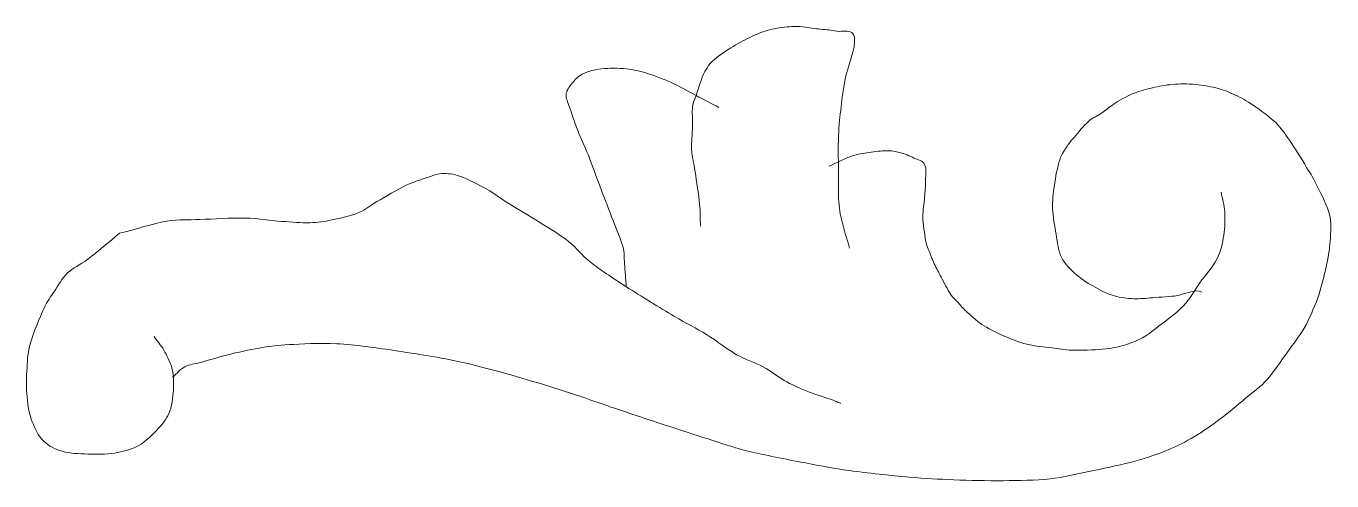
# Model space of a CAD drawing. Header units: millimetres. Extents: x -201 to 216, y -156 to 135.
# Drawn here: x 100.87 to 149.12, y 118.22 to 135.02 of the extents above; entities that cross this region are included whole.
import ezdxf

# ---------------------------------------------------------------- set-up
doc = ezdxf.new("R2010")
doc.units = ezdxf.units.MM
doc.header["$MEASUREMENT"] = 0
doc.layers.add('Camada 1', color=7, linetype='Continuous')

msp = doc.modelspace()

# ---------------------------------------------------------------- linework, layer by layer
at = {"layer": 'Camada 1', "color": 250, "lineweight": 9}
for points, knots in [([(125.7842, 127.6307), (125.7733, 127.9024), (125.7842, 128.1114), (125.7515, 128.4457), (125.7515, 128.4457), (125.7189, 128.7801), (125.6374, 129.3004), (125.5885, 129.6343), (125.5885, 129.6343), (125.5395, 129.9683), (125.4743, 130.1706), (125.458, 130.4494), (125.458, 130.4494), (125.4417, 130.7282), (125.4852, 131.0323), (125.4906, 131.2984), (125.4906, 131.2984), (125.496, 131.5644), (125.4686, 131.8507), (125.4906, 132.0455), (125.4906, 132.0455), (125.5125, 132.2403), (125.545, 132.2379), (125.6211, 132.4531), (125.6211, 132.4531), (125.6972, 132.6681), (125.8203, 133.1006), (125.9472, 133.336), (125.9472, 133.336), (126.074, 133.5714), (126.179, 133.6796), (126.3712, 133.8454), (126.3712, 133.8454), (126.5633, 134.0111), (126.8538, 134.182), (127.0887, 134.3208), (127.0887, 134.3208), (127.3235, 134.4596), (127.5569, 134.5809), (127.7786, 134.6775), (127.7786, 134.6775), (128.0003, 134.7741), (128.1864, 134.8451), (128.4162, 134.8993), (128.4162, 134.8993), (128.646, 134.9534), (128.9578, 134.9873), (129.152, 135.0015), (129.152, 135.0015), (129.3461, 135.0158), (129.3972, 135.0017), (129.5772, 134.9845), (129.5772, 134.9845), (129.7571, 134.9675), (130.0241, 134.9248), (130.2312, 134.8993), (130.2312, 134.8993), (130.4382, 134.8737), (130.6114, 134.8825), (130.8197, 134.831), (130.8197, 134.831), (131.0282, 134.7796), (131.4078, 134.9689), (131.4737, 134.5922), (131.4737, 134.5922), (131.5396, 134.2155), (131.2122, 133.4838), (131.1303, 133.0571), (131.1303, 133.0571), (131.0486, 132.6305), (131.0241, 132.3835), (130.9832, 132.0338), (130.9832, 132.0338), (130.9424, 131.6841), (130.9014, 131.3861), (130.885, 130.9593), (130.885, 130.9593), (130.8687, 130.5325), (130.8818, 129.9), (130.885, 129.4754), (130.885, 129.4754), (130.8882, 129.0508), (130.874, 128.7261), (130.9045, 128.4118), (130.9045, 128.4118), (130.9349, 128.0975), (131.0023, 127.863), (131.0676, 127.5968), (131.0676, 127.5968), (131.1328, 127.3305), (131.2198, 127.076), (131.2959, 126.8156)], [0, 0, 0, 0, 0.0416667, 0.0416667, 0.0416667, 0.0416667, 0.0833333, 0.0833333, 0.0833333, 0.0833333, 0.125, 0.125, 0.125, 0.125, 0.1666667, 0.1666667, 0.1666667, 0.1666667, 0.2083333, 0.2083333, 0.2083333, 0.2083333, 0.25, 0.25, 0.25, 0.25, 0.2916667, 0.2916667, 0.2916667, 0.2916667, 0.3333333, 0.3333333, 0.3333333, 0.3333333, 0.375, 0.375, 0.375, 0.375, 0.4166667, 0.4166667, 0.4166667, 0.4166667, 0.4583333, 0.4583333, 0.4583333, 0.4583333, 0.5, 0.5, 0.5, 0.5, 0.5416667, 0.5416667, 0.5416667, 0.5416667, 0.5833333, 0.5833333, 0.5833333, 0.5833333, 0.625, 0.625, 0.625, 0.625, 0.6666667, 0.6666667, 0.6666667, 0.6666667, 0.7083333, 0.7083333, 0.7083333, 0.7083333, 0.75, 0.75, 0.75, 0.75, 0.7916667, 0.7916667, 0.7916667, 0.7916667, 0.8333333, 0.8333333, 0.8333333, 0.8333333, 0.875, 0.875, 0.875, 0.875, 0.9166667, 0.9166667, 0.9166667, 0.9166667, 1, 1, 1, 1]), ([(126.469, 132.0116), (126.1863, 132.1587), (125.9145, 132.3002), (125.6211, 132.4531), (125.6211, 132.4531), (125.3275, 132.6059), (125.0072, 132.7925), (124.7078, 132.9284), (124.7078, 132.9284), (124.4085, 133.0644), (124.1052, 133.183), (123.8273, 133.2681), (123.8273, 133.2681), (123.5494, 133.3532), (123.3287, 133.4095), (123.0445, 133.4378), (123.0445, 133.4378), (122.7604, 133.4663), (122.3941, 133.4664), (122.1314, 133.4378), (122.1314, 133.4378), (121.8686, 133.4094), (121.6564, 133.3489), (121.4791, 133.2681), (121.4791, 133.2681), (121.3018, 133.1873), (121.1984, 133.0892), (121.0877, 132.9625), (121.0877, 132.9625), (120.9771, 132.8357), (120.8561, 132.6799), (120.8268, 132.521), (120.8268, 132.521), (120.7975, 132.362), (120.8539, 132.3061), (120.9247, 132.0795), (120.9247, 132.0795), (120.9954, 131.8528), (121.1312, 131.4683), (121.2508, 131.1626), (121.2508, 131.1626), (121.3703, 130.8568), (121.5008, 130.6022), (121.6421, 130.2456), (121.6421, 130.2456), (121.7835, 129.889), (121.9465, 129.425), (122.0988, 129.0231), (122.0988, 129.0231), (122.251, 128.6212), (122.4195, 128.1911), (122.5554, 127.8345), (122.5554, 127.8345), (122.6913, 127.4779), (122.8429, 127.1518), (122.9141, 126.8836), (122.9141, 126.8836), (122.9853, 126.6153), (122.9576, 126.4874), (122.9793, 126.2383), (122.9793, 126.2383), (123.001, 125.9893), (123.0228, 125.6723), (123.0445, 125.3893)], [0, 0, 0, 0, 0.0588235, 0.0588235, 0.0588235, 0.0588235, 0.1176471, 0.1176471, 0.1176471, 0.1176471, 0.1764706, 0.1764706, 0.1764706, 0.1764706, 0.2352941, 0.2352941, 0.2352941, 0.2352941, 0.2941176, 0.2941176, 0.2941176, 0.2941176, 0.3529412, 0.3529412, 0.3529412, 0.3529412, 0.4117647, 0.4117647, 0.4117647, 0.4117647, 0.4705882, 0.4705882, 0.4705882, 0.4705882, 0.5294118, 0.5294118, 0.5294118, 0.5294118, 0.5882353, 0.5882353, 0.5882353, 0.5882353, 0.6470588, 0.6470588, 0.6470588, 0.6470588, 0.7058824, 0.7058824, 0.7058824, 0.7058824, 0.7647059, 0.7647059, 0.7647059, 0.7647059, 0.8235294, 0.8235294, 0.8235294, 0.8235294, 0.8823529, 0.8823529, 0.8823529, 0.8823529, 1, 1, 1, 1]), ([(144.3088, 125.1856), (144.1028, 125.3453), (143.5098, 125.061), (143.363, 125.0497), (143.363, 125.0497), (143.2162, 125.0384), (142.7433, 124.9988), (142.4824, 124.9818), (142.4824, 124.9818), (142.2215, 124.9648), (142.0322, 124.9365), (141.7975, 124.9478), (141.7975, 124.9478), (141.5628, 124.9592), (141.3159, 124.9812), (141.0801, 125.0497), (141.0801, 125.0497), (140.8442, 125.1183), (140.6295, 125.2248), (140.3951, 125.3554), (140.3951, 125.3554), (140.1607, 125.4859), (139.8915, 125.6423), (139.6776, 125.8308), (139.6776, 125.8308), (139.4637, 126.0193), (139.2521, 126.2193), (139.1232, 126.4761), (139.1232, 126.4761), (138.9943, 126.7329), (138.9819, 127.0248), (138.9275, 127.3251), (138.9275, 127.3251), (138.8732, 127.6254), (138.8079, 127.9742), (138.7971, 128.276), (138.7971, 128.276), (138.7862, 128.5778), (138.8188, 128.8243), (138.8623, 129.1249), (138.8623, 129.1249), (138.9058, 129.4255), (138.9764, 129.8283), (139.058, 130.0758), (139.058, 130.0758), (139.1395, 130.3234), (139.2557, 130.4525), (139.3462, 130.5932), (139.3462, 130.5932), (139.4368, 130.7339), (139.4702, 130.7667), (139.5997, 130.9174), (139.5997, 130.9174), (139.7292, 131.068), (139.9512, 131.3467), (140.123, 131.4972), (140.123, 131.4972), (140.2948, 131.6477), (140.4635, 131.7047), (140.6216, 131.8127), (140.6216, 131.8127), (140.7797, 131.9208), (140.8841, 132.0288), (141.0712, 132.1454), (141.0712, 132.1454), (141.2583, 132.262), (141.5199, 132.4158), (141.7416, 132.5114), (141.7416, 132.5114), (141.9633, 132.6069), (142.1637, 132.6591), (142.3955, 132.716), (142.3955, 132.716), (142.6274, 132.773), (142.8689, 132.8269), (143.1313, 132.8525), (143.1313, 132.8525), (143.3937, 132.878), (143.6808, 132.8895), (143.9652, 132.8695), (143.9652, 132.8695), (144.2496, 132.8496), (144.5691, 132.7987), (144.8318, 132.7331), (144.8318, 132.7331), (145.0944, 132.6675), (145.3024, 132.5856), (145.5348, 132.4773), (145.5348, 132.4773), (145.7672, 132.3689), (145.9703, 132.2559), (146.2215, 132.085), (146.2215, 132.085), (146.4727, 131.9141), (146.8167, 131.6687), (147.0391, 131.454), (147.0391, 131.454), (147.2614, 131.2391), (147.3549, 131.0818), (147.5458, 130.8057), (147.5458, 130.8057), (147.7367, 130.5297), (148.0118, 130.0838), (148.1835, 129.7995), (148.1835, 129.7995), (148.3552, 129.5152), (148.4333, 129.3999), (148.5759, 129.1002), (148.5759, 129.1002), (148.7185, 128.8005), (148.9592, 128.37), (149.0378, 128.0042), (149.0378, 128.0042), (149.1164, 127.6385), (149.0651, 127.2866), (149.0378, 126.9515), (149.0378, 126.9515), (149.0105, 126.6164), (148.951, 126.335), (148.8747, 126.0006), (148.8747, 126.0006), (148.7985, 125.6663), (148.7121, 125.3054), (148.5812, 124.9478), (148.5812, 124.9478), (148.4504, 124.5903), (148.2776, 124.1909), (148.092, 123.8611), (148.092, 123.8611), (147.9064, 123.5313), (147.7006, 123.2951), (147.4723, 122.9782), (147.4723, 122.9782), (147.2441, 122.6612), (146.9793, 122.2441), (146.7222, 121.9594), (146.7222, 121.9594), (146.4652, 121.6747), (146.2439, 121.5348), (145.9395, 121.2802), (145.9395, 121.2802), (145.6351, 121.0255), (145.2332, 120.6804), (144.8958, 120.4312), (144.8958, 120.4312), (144.5584, 120.1819), (144.2441, 119.973), (143.9175, 119.786), (143.9175, 119.786), (143.5907, 119.5988), (143.315, 119.4579), (142.939, 119.3105), (142.939, 119.3105), (142.5631, 119.163), (142.1349, 119.0276), (141.6671, 118.903), (141.6671, 118.903), (141.1992, 118.7784), (140.6289, 118.6653), (140.1342, 118.5634), (140.1342, 118.5634), (139.6395, 118.4615), (139.2278, 118.3484), (138.6992, 118.2917), (138.6992, 118.2917), (138.1707, 118.235), (137.5633, 118.2294), (136.9707, 118.2238), (136.9707, 118.2238), (136.378, 118.2181), (135.726, 118.2351), (135.1443, 118.2577), (135.1443, 118.2577), (134.5626, 118.2804), (134.1225, 118.303), (133.481, 118.3596), (133.481, 118.3596), (132.8395, 118.4162), (131.9211, 118.5124), (131.2959, 118.5974), (131.2959, 118.5974), (130.6706, 118.6823), (130.3283, 118.7558), (129.7304, 118.869), (129.7304, 118.869), (129.1324, 118.9822), (128.2414, 119.152), (127.7083, 119.2766), (127.7083, 119.2766), (127.1752, 119.4011), (127.2518, 119.3897), (126.5342, 119.6161), (126.5342, 119.6161), (125.8167, 119.8426), (124.4306, 120.2953), (123.4033, 120.6349), (123.4033, 120.6349), (122.376, 120.9746), (121.3977, 121.3368), (120.3702, 121.6538), (120.3702, 121.6538), (119.3427, 121.9707), (118.1969, 122.3101), (117.2393, 122.5367), (117.2393, 122.5367), (116.2817, 122.7633), (115.4458, 122.8876), (114.6302, 123.0121), (114.6302, 123.0121), (113.8145, 123.1366), (113.0226, 123.2442), (112.3472, 123.2838), (112.3472, 123.2838), (111.6718, 123.3234), (111.0429, 123.2725), (110.586, 123.2498), (110.586, 123.2498), (110.1292, 123.2272), (109.9613, 123.2046), (109.6076, 123.148), (109.6076, 123.148), (109.2539, 123.0914), (108.8413, 123.0008), (108.4662, 122.9103), (108.4662, 122.9103), (108.091, 122.8197), (107.6453, 122.6838), (107.3573, 122.6046), (107.3573, 122.6046), (107.0692, 122.5254), (106.9212, 122.5304), (106.7376, 122.4348), (106.7376, 122.4348), (106.5541, 122.3393), (106.4332, 122.1745), (106.281, 122.0443)], [0, 0, 0, 0, 0.0166667, 0.0166667, 0.0166667, 0.0166667, 0.0333333, 0.0333333, 0.0333333, 0.0333333, 0.05, 0.05, 0.05, 0.05, 0.0666667, 0.0666667, 0.0666667, 0.0666667, 0.0833333, 0.0833333, 0.0833333, 0.0833333, 0.1, 0.1, 0.1, 0.1, 0.1166667, 0.1166667, 0.1166667, 0.1166667, 0.1333333, 0.1333333, 0.1333333, 0.1333333, 0.15, 0.15, 0.15, 0.15, 0.1666667, 0.1666667, 0.1666667, 0.1666667, 0.1833333, 0.1833333, 0.1833333, 0.1833333, 0.2, 0.2, 0.2, 0.2, 0.2166667, 0.2166667, 0.2166667, 0.2166667, 0.2333333, 0.2333333, 0.2333333, 0.2333333, 0.25, 0.25, 0.25, 0.25, 0.2666667, 0.2666667, 0.2666667, 0.2666667, 0.2833333, 0.2833333, 0.2833333, 0.2833333, 0.3, 0.3, 0.3, 0.3, 0.3166667, 0.3166667, 0.3166667, 0.3166667, 0.3333333, 0.3333333, 0.3333333, 0.3333333, 0.35, 0.35, 0.35, 0.35, 0.3666667, 0.3666667, 0.3666667, 0.3666667, 0.3833333, 0.3833333, 0.3833333, 0.3833333, 0.4, 0.4, 0.4, 0.4, 0.4166667, 0.4166667, 0.4166667, 0.4166667, 0.4333333, 0.4333333, 0.4333333, 0.4333333, 0.45, 0.45, 0.45, 0.45, 0.4666667, 0.4666667, 0.4666667, 0.4666667, 0.4833333, 0.4833333, 0.4833333, 0.4833333, 0.5, 0.5, 0.5, 0.5, 0.5166667, 0.5166667, 0.5166667, 0.5166667, 0.5333333, 0.5333333, 0.5333333, 0.5333333, 0.55, 0.55, 0.55, 0.55, 0.5666667, 0.5666667, 0.5666667, 0.5666667, 0.5833333, 0.5833333, 0.5833333, 0.5833333, 0.6, 0.6, 0.6, 0.6, 0.6166667, 0.6166667, 0.6166667, 0.6166667, 0.6333333, 0.6333333, 0.6333333, 0.6333333, 0.65, 0.65, 0.65, 0.65, 0.6666667, 0.6666667, 0.6666667, 0.6666667, 0.6833333, 0.6833333, 0.6833333, 0.6833333, 0.7, 0.7, 0.7, 0.7, 0.7166667, 0.7166667, 0.7166667, 0.7166667, 0.7333333, 0.7333333, 0.7333333, 0.7333333, 0.75, 0.75, 0.75, 0.75, 0.7666667, 0.7666667, 0.7666667, 0.7666667, 0.7833333, 0.7833333, 0.7833333, 0.7833333, 0.8, 0.8, 0.8, 0.8, 0.8166667, 0.8166667, 0.8166667, 0.8166667, 0.8333333, 0.8333333, 0.8333333, 0.8333333, 0.85, 0.85, 0.85, 0.85, 0.8666667, 0.8666667, 0.8666667, 0.8666667, 0.8833333, 0.8833333, 0.8833333, 0.8833333, 0.9, 0.9, 0.9, 0.9, 0.9166667, 0.9166667, 0.9166667, 0.9166667, 0.9333333, 0.9333333, 0.9333333, 0.9333333, 0.95, 0.95, 0.95, 0.95, 0.9666667, 0.9666667, 0.9666667, 0.9666667, 1, 1, 1, 1]), ([(130.5457, 129.8381), (130.8175, 129.9627), (131.1151, 130.1263), (131.3611, 130.2117), (131.3611, 130.2117), (131.6071, 130.297), (131.7957, 130.3135), (132.0133, 130.3475), (132.0133, 130.3475), (132.231, 130.3814), (132.4741, 130.4154), (132.6656, 130.4154), (132.6656, 130.4154), (132.8572, 130.4154), (132.9852, 130.393), (133.1549, 130.3475), (133.1549, 130.3475), (133.3244, 130.302), (133.524, 130.2176), (133.6766, 130.1438), (133.6766, 130.1438), (133.8294, 130.07), (133.9881, 130.0598), (134.068, 129.906), (134.068, 129.906), (134.148, 129.7522), (134.1006, 129.5328), (134.1006, 129.3287), (134.1006, 129.3287), (134.1006, 129.1246), (134.0843, 128.9099), (134.068, 128.6834), (134.068, 128.6834), (134.0517, 128.4571), (133.9965, 128.2335), (134.0028, 127.9703), (134.0028, 127.9703), (134.0091, 127.7071), (134.0711, 127.3168), (134.1061, 127.1137), (134.1061, 127.1137), (134.1412, 126.9107), (134.1592, 126.9021), (134.2123, 126.7555), (134.2123, 126.7555), (134.2656, 126.609), (134.3473, 126.4046), (134.4249, 126.2353), (134.4249, 126.2353), (134.5026, 126.066), (134.5789, 125.9268), (134.6784, 125.7407), (134.6784, 125.7407), (134.7779, 125.5545), (134.9231, 125.2681), (135.0217, 125.1181), (135.0217, 125.1181), (135.1203, 124.968), (135.1688, 124.9518), (135.267, 124.8452), (135.267, 124.8452), (135.3651, 124.7385), (135.4575, 124.6189), (135.6103, 124.478), (135.6103, 124.478), (135.7631, 124.337), (135.958, 124.149), (136.1825, 124.0004), (136.1825, 124.0004), (136.407, 123.8518), (136.6724, 123.7136), (136.951, 123.5911), (136.951, 123.5911), (137.2296, 123.4686), (137.5465, 123.344), (137.8503, 123.267), (137.8503, 123.267), (138.1541, 123.1899), (138.488, 123.1674), (138.7659, 123.1305), (138.7659, 123.1305), (139.0438, 123.0936), (139.2039, 123.0538), (139.5179, 123.0453), (139.5179, 123.0453), (139.832, 123.0368), (140.3237, 123.048), (140.6462, 123.0794), (140.6462, 123.0794), (140.9686, 123.1107), (141.201, 123.1615), (141.4473, 123.2329), (141.4473, 123.2329), (141.6936, 123.3043), (141.9231, 123.4029), (142.1176, 123.5058), (142.1176, 123.5058), (142.3121, 123.6087), (142.3569, 123.6517), (142.6081, 123.8469), (142.6081, 123.8469), (142.8593, 124.0421), (143.3503, 124.3931), (143.6239, 124.6762), (143.6239, 124.6762), (143.8975, 124.9593), (144.0292, 125.2426), (144.2357, 125.5313), (144.2357, 125.5313), (144.4423, 125.8199), (144.7131, 126.1106), (144.8632, 126.4082), (144.8632, 126.4082), (145.0134, 126.7057), (145.0749, 127.0001), (145.1242, 127.2911), (145.1242, 127.2911), (145.1734, 127.5821), (145.1732, 127.8726), (145.1568, 128.1401), (145.1568, 128.1401), (145.1404, 128.4076), (145.0698, 128.6382), (145.0263, 128.8872)], [0, 0, 0, 0, 0.03125, 0.03125, 0.03125, 0.03125, 0.0625, 0.0625, 0.0625, 0.0625, 0.09375, 0.09375, 0.09375, 0.09375, 0.125, 0.125, 0.125, 0.125, 0.15625, 0.15625, 0.15625, 0.15625, 0.1875, 0.1875, 0.1875, 0.1875, 0.21875, 0.21875, 0.21875, 0.21875, 0.25, 0.25, 0.25, 0.25, 0.28125, 0.28125, 0.28125, 0.28125, 0.3125, 0.3125, 0.3125, 0.3125, 0.34375, 0.34375, 0.34375, 0.34375, 0.375, 0.375, 0.375, 0.375, 0.40625, 0.40625, 0.40625, 0.40625, 0.4375, 0.4375, 0.4375, 0.4375, 0.46875, 0.46875, 0.46875, 0.46875, 0.5, 0.5, 0.5, 0.5, 0.53125, 0.53125, 0.53125, 0.53125, 0.5625, 0.5625, 0.5625, 0.5625, 0.59375, 0.59375, 0.59375, 0.59375, 0.625, 0.625, 0.625, 0.625, 0.65625, 0.65625, 0.65625, 0.65625, 0.6875, 0.6875, 0.6875, 0.6875, 0.71875, 0.71875, 0.71875, 0.71875, 0.75, 0.75, 0.75, 0.75, 0.78125, 0.78125, 0.78125, 0.78125, 0.8125, 0.8125, 0.8125, 0.8125, 0.84375, 0.84375, 0.84375, 0.84375, 0.875, 0.875, 0.875, 0.875, 0.90625, 0.90625, 0.90625, 0.90625, 0.9375, 0.9375, 0.9375, 0.9375, 1, 1, 1, 1]), ([(104.3231, 127.3634), (104.9002, 127.5108), (105.5641, 127.7222), (106.061, 127.8073), (106.061, 127.8073), (106.5579, 127.8924), (106.8089, 127.8529), (107.2919, 127.8721), (107.2919, 127.8721), (107.7751, 127.8914), (108.4575, 127.9346), (108.9596, 127.9233), (108.9596, 127.9233), (109.4618, 127.912), (109.9025, 127.8323), (110.3004, 127.8039), (110.3004, 127.8039), (110.6982, 127.7756), (111.035, 127.7442), (111.3467, 127.7527), (111.3467, 127.7527), (111.6585, 127.7612), (111.8612, 127.7924), (112.1643, 127.8551), (112.1643, 127.8551), (112.4674, 127.9177), (112.8812, 128.0133), (113.1617, 128.128), (113.1617, 128.128), (113.4421, 128.2427), (113.5437, 128.3711), (113.832, 128.5373), (113.832, 128.5373), (114.1203, 128.7035), (114.5944, 128.9814), (114.8911, 129.1249), (114.8911, 129.1249), (115.1878, 129.2685), (115.3856, 129.323), (115.6086, 129.3967), (115.6086, 129.3967), (115.8317, 129.4702), (116.0064, 129.5549), (116.2283, 129.5664), (116.2283, 129.5664), (116.45, 129.578), (116.6331, 129.5617), (116.9131, 129.4646), (116.9131, 129.4646), (117.1932, 129.3674), (117.5975, 129.1535), (117.8916, 128.9891), (117.8916, 128.9891), (118.1856, 128.8247), (118.3481, 128.6834), (118.6743, 128.4797), (118.6743, 128.4797), (119.0004, 128.276), (119.4734, 128.0042), (119.8484, 127.7666), (119.8484, 127.7666), (120.2234, 127.5288), (120.6136, 127.2976), (120.9247, 127.0534), (120.9247, 127.0534), (121.2356, 126.8091), (121.353, 126.5844), (121.7074, 126.3062), (121.7074, 126.3062), (122.0617, 126.0281), (122.528, 125.7232), (123.0445, 125.3893), (123.0445, 125.3893), (123.561, 125.0554), (124.311, 124.597), (124.8057, 124.3026), (124.8057, 124.3026), (125.3004, 124.0083), (125.6262, 123.8613), (126.0124, 123.6234), (126.0124, 123.6234), (126.3986, 123.3856), (126.7722, 123.075), (127.1213, 122.8763), (127.1213, 122.8763), (127.4703, 122.6776), (127.8054, 122.5937), (128.0997, 122.4348), (128.0997, 122.4348), (128.394, 122.2759), (128.621, 122.0728), (128.8824, 121.9254), (128.8824, 121.9254), (129.1438, 121.778), (129.3876, 121.6652), (129.6652, 121.5518), (129.6652, 121.5518), (129.9428, 121.4386), (130.3283, 121.3254), (130.5457, 121.2462), (130.5457, 121.2462), (130.7631, 121.167), (130.8284, 121.133), (130.9697, 121.0764)], [0, 0, 0, 0, 0.037037, 0.037037, 0.037037, 0.037037, 0.0740741, 0.0740741, 0.0740741, 0.0740741, 0.1111111, 0.1111111, 0.1111111, 0.1111111, 0.1481481, 0.1481481, 0.1481481, 0.1481481, 0.1851852, 0.1851852, 0.1851852, 0.1851852, 0.2222222, 0.2222222, 0.2222222, 0.2222222, 0.2592593, 0.2592593, 0.2592593, 0.2592593, 0.2962963, 0.2962963, 0.2962963, 0.2962963, 0.3333333, 0.3333333, 0.3333333, 0.3333333, 0.3703704, 0.3703704, 0.3703704, 0.3703704, 0.4074074, 0.4074074, 0.4074074, 0.4074074, 0.4444444, 0.4444444, 0.4444444, 0.4444444, 0.4814815, 0.4814815, 0.4814815, 0.4814815, 0.5185185, 0.5185185, 0.5185185, 0.5185185, 0.5555556, 0.5555556, 0.5555556, 0.5555556, 0.5925926, 0.5925926, 0.5925926, 0.5925926, 0.6296296, 0.6296296, 0.6296296, 0.6296296, 0.6666667, 0.6666667, 0.6666667, 0.6666667, 0.7037037, 0.7037037, 0.7037037, 0.7037037, 0.7407407, 0.7407407, 0.7407407, 0.7407407, 0.7777778, 0.7777778, 0.7777778, 0.7777778, 0.8148148, 0.8148148, 0.8148148, 0.8148148, 0.8518519, 0.8518519, 0.8518519, 0.8518519, 0.8888889, 0.8888889, 0.8888889, 0.8888889, 0.9259259, 0.9259259, 0.9259259, 0.9259259, 1, 1, 1, 1]), ([(105.5961, 123.5555), (105.7157, 123.3857), (105.8457, 123.2393), (105.9548, 123.0461), (105.9548, 123.0461), (106.0641, 122.8529), (106.1878, 122.6307), (106.2484, 122.4009), (106.2484, 122.4009), (106.3091, 122.171), (106.3245, 121.9557), (106.3136, 121.6877), (106.3136, 121.6877), (106.3027, 121.4196), (106.2779, 121.0659), (106.1832, 120.8047), (106.1832, 120.8047), (106.0884, 120.5436), (105.9567, 120.3766), (105.7592, 120.1595), (105.7592, 120.1595), (105.5617, 119.9424), (105.2864, 119.6702), (105.0091, 119.5142), (105.0091, 119.5142), (104.7318, 119.3583), (104.4408, 119.2939), (104.1285, 119.2426), (104.1285, 119.2426), (103.8161, 119.1912), (103.4715, 119.1973), (103.1501, 119.2086), (103.1501, 119.2086), (102.8287, 119.22), (102.4809, 119.2299), (102.2043, 119.3105), (102.2043, 119.3105), (101.9277, 119.3912), (101.7109, 119.4964), (101.5194, 119.684), (101.5194, 119.684), (101.3279, 119.8717), (101.2001, 120.1217), (101.0954, 120.3972), (101.0954, 120.3972), (100.9907, 120.6728), (100.9325, 120.9783), (100.8997, 121.3141), (100.8997, 121.3141), (100.8669, 121.65), (100.878, 122.0661), (100.8997, 122.4009), (100.8997, 122.4009), (100.9215, 122.7356), (100.9263, 122.9531), (101.0302, 123.3177), (101.0302, 123.3177), (101.1342, 123.6825), (101.3721, 124.2562), (101.5194, 124.5743), (101.5194, 124.5743), (101.6667, 124.8924), (101.7639, 124.9987), (101.9107, 125.2196), (101.9107, 125.2196), (102.0576, 125.4404), (102.1903, 125.6976), (102.4, 125.8988), (102.4, 125.8988), (102.6096, 126.0999), (102.8293, 126.1639), (103.1501, 126.4082), (103.1501, 126.4082), (103.4709, 126.6524), (103.9322, 127.0449), (104.3231, 127.3634)], [0, 0, 0, 0, 0.05, 0.05, 0.05, 0.05, 0.1, 0.1, 0.1, 0.1, 0.15, 0.15, 0.15, 0.15, 0.2, 0.2, 0.2, 0.2, 0.25, 0.25, 0.25, 0.25, 0.3, 0.3, 0.3, 0.3, 0.35, 0.35, 0.35, 0.35, 0.4, 0.4, 0.4, 0.4, 0.45, 0.45, 0.45, 0.45, 0.5, 0.5, 0.5, 0.5, 0.55, 0.55, 0.55, 0.55, 0.6, 0.6, 0.6, 0.6, 0.65, 0.65, 0.65, 0.65, 0.7, 0.7, 0.7, 0.7, 0.75, 0.75, 0.75, 0.75, 0.8, 0.8, 0.8, 0.8, 0.85, 0.85, 0.85, 0.85, 0.9, 0.9, 0.9, 0.9, 1, 1, 1, 1])]:
    msp.add_open_spline(points, degree=3, knots=knots, dxfattribs=at)

doc.saveas('drawing.dxf')
